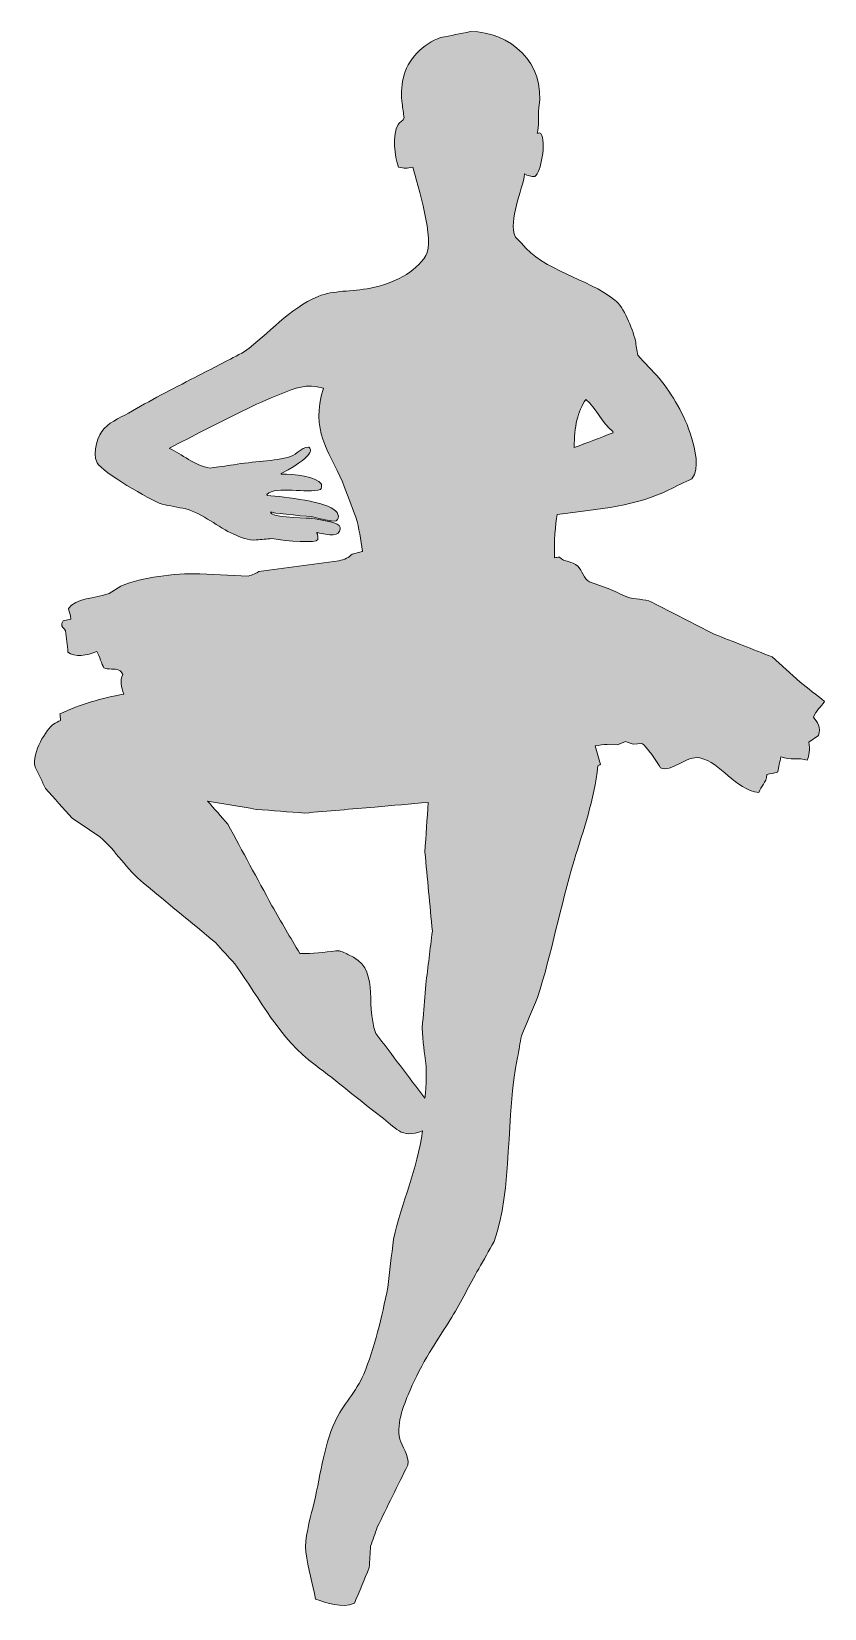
# Model space of a CAD drawing. Header units: inches. Extents: x 21.6 to 58.2, y -76.7 to -4.
import ezdxf

# ---------------------------------------------------------------- set-up
doc = ezdxf.new("R2010")
doc.units = ezdxf.units.IN
doc.header["$MEASUREMENT"] = 0
doc.layers.add('Layer 1', color=7, linetype='Continuous')

msp = doc.modelspace()

# ---------------------------------------------------------------- hatches: boundary and pattern name
at = {"layer": 'Layer 1'}
h = msp.add_hatch(color=250, dxfattribs=at)
edge = h.paths.add_edge_path()
edge.add_spline(control_points=[(58.209, -34.853), (57.835, -34.556), (57.463, -34.257), (57.09, -33.96), (57.09, -33.96), (55.79, -32.799), (55.79, -32.799), (54.899, -32.449), (54.007, -32.101), (53.119, -31.752), (52.159, -31.256), (51.201, -30.762), (50.241, -30.27), (49.893, -30.123), (49.471, -30.163), (49.091, -30.037), (48.806, -29.905), (48.521, -29.773), (48.236, -29.641), (48.236, -29.641), (47.369, -29.346), (47.369, -29.346), (47.119, -29.204), (47.036, -28.823), (46.832, -28.616), (46.581, -28.365), (46.21, -28.456), (45.985, -28.199), (45.908, -28.21), (45.834, -28.221), (45.757, -28.232), (45.741, -27.5), (45.791, -26.683), (45.876, -26.231), (47.855, -25.98), (49.566, -25.843), (51.03, -25.098), (51.387, -24.927), (51.742, -24.756), (52.099, -24.585), (52.462, -24.101), (52.238, -23.217), (52.078, -22.681), (51.746, -21.586), (51.203, -20.744), (50.579, -19.945), (50.253, -19.595), (49.925, -19.246), (49.597, -18.897), (49.562, -18.668), (49.525, -18.441), (49.489, -18.213), (49.335, -17.629), (48.948, -16.668), (48.548, -16.352), (47.235, -15.314), (45.277, -15.029), (44.23, -13.722), (44.136, -13.629), (44.046, -13.537), (43.952, -13.444), (43.611, -12.655), (44.287, -11.272), (44.38, -10.536), (44.516, -10.596), (44.685, -10.687), (44.85, -10.644), (45.123, -10.505), (45.401, -9.044), (45.128, -8.676), (45.07, -8.623), (45.061, -8.645), (44.957, -8.655), (45.078, -8.323), (44.979, -7.899), (45.043, -7.479), (45.355, -5.406), (43.713, -3.968), (41.878, -3.973), (41.421, -4.065), (40.966, -4.158), (40.508, -4.25), (39.707, -4.513), (38.969, -5.264), (38.778, -6.131), (38.701, -6.476), (38.676, -6.957), (38.735, -7.286), (38.762, -7.507), (38.791, -7.73), (38.82, -7.949), (38.779, -8.121), (38.609, -8.124), (38.542, -8.249), (38.285, -8.723), (38.371, -9.757), (38.562, -10.216), (38.857, -10.297), (38.924, -10.276), (39.228, -10.216), (39.431, -11.047), (40.261, -13.614), (39.824, -14.3), (39.328, -15.084), (38.34, -15.575), (37.279, -15.796), (36.394, -15.981), (35.565, -15.883), (34.865, -16.181), (33.502, -16.76), (32.583, -17.896), (31.464, -18.726), (30.766, -19.089), (30.068, -19.452), (29.369, -19.817), (28.309, -20.356), (27.286, -20.877), (26.29, -21.462), (25.837, -21.729), (25.332, -21.907), (24.985, -22.275), (24.721, -22.557), (24.407, -23.343), (24.665, -23.857), (24.922, -24.304), (27.065, -25.543), (27.66, -25.761), (28.022, -25.833), (28.386, -25.903), (28.749, -25.974), (29.577, -26.209), (30.226, -26.82), (30.974, -27.15), (31.221, -27.26), (31.681, -27.457), (32, -27.406), (32.242, -27.386), (32.483, -27.364), (32.727, -27.343), (33.428, -27.464), (34.793, -27.572), (34.843, -27.386), (34.915, -26.943), (34.456, -27.054), (35.399, -27.172), (35.857, -27.252), (36.022, -26.822), (35.74, -26.68), (35.442, -26.56), (34.994, -26.472), (34.562, -26.414), (34.517, -26.413), (32.94, -26.379), (32.727, -26.211), (32.511, -26.039), (32.834, -26.166), (32.834, -26.166), (32.834, -26.166), (34.584, -26.347), (34.594, -26.349), (34.918, -26.413), (35.239, -26.511), (35.463, -26.531), (35.857, -26.618), (35.851, -26.243), (35.677, -26.081), (35.276, -25.634), (33.321, -25.433), (32.512, -25.355), (32.506, -25.34), (32.499, -25.327), (32.493, -25.311), (32.927, -24.887), (34.342, -25.292), (34.97, -25.077), (35.003, -25.013), (35.015, -24.956), (35.014, -24.842), (34.748, -24.477), (33.762, -24.356), (33.155, -24.371), (33.155, -24.371), (33.155, -24.35), (33.155, -24.35), (35.002, -23.372), (34.417, -23.131), (34.417, -23.131), (34.032, -23.148), (33.901, -23.456), (33.581, -23.559), (32.831, -23.799), (31.862, -23.777), (30.952, -23.943), (30.596, -23.993), (30.239, -24.044), (29.882, -24.093), (29.128, -23.994), (28.585, -23.437), (28.001, -23.195), (28.001, -23.195), (28.001, -23.174), (28.001, -23.174), (28.542, -22.895), (29.085, -22.618), (29.626, -22.339), (30.77, -21.757), (31.925, -21.151), (33.155, -20.671), (33.772, -20.431), (34.327, -20.162), (35.099, -20.416), (34.504, -22.409), (35.338, -23.247), (35.977, -24.734), (36.183, -25.276), (36.39, -25.818), (36.598, -26.36), (36.761, -26.882), (36.798, -27.377), (36.909, -27.927), (36.902, -27.93), (36.898, -27.935), (36.89, -27.936), (36.736, -27.987), (36.581, -28.022), (36.428, -28.058), (36.279, -28.212), (36.077, -28.329), (35.806, -28.366), (35.806, -28.366), (32.129, -28.864), (32.129, -28.864), (32.008, -28.941), (31.852, -29.011), (31.623, -29.076), (31.623, -29.076), (29.396, -28.966), (29.396, -28.966), (28.172, -28.941), (26.787, -29.129), (25.751, -29.534), (25.751, -29.534), (25.214, -29.875), (25.214, -29.875), (24.584, -30.11), (23.655, -30.093), (23.337, -30.567), (23.387, -30.781), (23.425, -30.824), (23.455, -31.061), (23.455, -31.061), (23.099, -31.133), (23.099, -31.133), (23.099, -31.133), (23.042, -31.263), (23.042, -31.263), (22.988, -31.417), (23.154, -31.467), (23.211, -31.606), (23.248, -31.933), (23.285, -32.26), (23.321, -32.587), (23.611, -32.818), (24.204, -32.755), (24.653, -32.552), (24.791, -32.771), (24.872, -33.126), (24.975, -33.311), (25.159, -33.388), (25.479, -33.335), (25.669, -33.411), (25.765, -33.45), (25.799, -33.505), (25.843, -33.607), (25.711, -33.887), (25.774, -34.203), (25.899, -34.515), (24.881, -34.704), (23.889, -34.984), (22.945, -35.423), (22.959, -35.512), (22.971, -35.607), (22.976, -35.726), (22.87, -35.782), (22.762, -35.838), (22.654, -35.897), (22.331, -36.149), (21.639, -37.188), (21.8, -37.884), (21.963, -38.212), (22.127, -38.54), (22.291, -38.869), (22.699, -39.324), (23.103, -39.781), (23.51, -40.237), (23.937, -40.522), (24.366, -40.807), (24.792, -41.092), (25.522, -41.73), (26.039, -42.625), (26.804, -43.231), (27.908, -44.142), (29.013, -45.055), (30.117, -45.967), (30.416, -46.294), (30.715, -46.622), (31.016, -46.951), (32.194, -48.599), (33.089, -50.419), (34.715, -51.612), (35.757, -52.378), (36.701, -53.211), (37.751, -53.985), (38.423, -54.481), (38.672, -55.052), (39.674, -54.648), (39.421, -56.483), (38.723, -57.91), (38.328, -59.653), (38.242, -60.393), (38.158, -61.135), (38.072, -61.875), (37.797, -63.223), (37.46, -64.672), (36.959, -65.874), (36.63, -66.667), (35.973, -67.304), (35.636, -68.055), (35.089, -69.269), (34.955, -70.662), (34.609, -72.054), (34.488, -72.535), (34.213, -73.498), (34.286, -74.064), (34.392, -74.84), (34.621, -75.569), (34.736, -76.244), (35.255, -76.413), (35.948, -76.674), (36.533, -76.437), (36.761, -75.889), (36.989, -75.339), (37.216, -74.79), (37.238, -74.463), (37.259, -74.135), (37.279, -73.808), (37.38, -73.515), (37.48, -73.223), (37.58, -72.931), (38.051, -71.975), (38.521, -71.021), (38.991, -70.065), (39.073, -69.637), (38.707, -69.189), (38.628, -68.867), (38.439, -68.096), (38.865, -67.158), (39.099, -66.602), (39.596, -65.412), (40.364, -64.301), (41.023, -63.244), (41.471, -62.524), (41.826, -61.767), (42.262, -61.021), (42.497, -60.599), (42.733, -60.179), (42.968, -59.758), (43.839, -57.437), (43.49, -53.851), (44.058, -51.27), (44.115, -50.935), (44.173, -50.601), (44.23, -50.265), (44.48, -49.681), (44.728, -49.095), (44.979, -48.512), (45.626, -46.452), (46.026, -44.316), (46.667, -42.183), (47.095, -40.761), (47.58, -39.451), (47.757, -37.821), (47.8, -37.801), (47.841, -37.777), (47.883, -37.753), (47.796, -37.473), (47.715, -37.191), (47.635, -36.909), (47.823, -36.871), (48.011, -36.84), (48.192, -36.845), (48.192, -36.845), (48.656, -36.856), (48.656, -36.856), (48.656, -36.856), (49.025, -36.708), (49.025, -36.708), (49.143, -36.75), (49.262, -36.79), (49.38, -36.83), (49.38, -36.83), (49.79, -36.799), (49.79, -36.799), (49.984, -36.873), (50.518, -37.708), (50.648, -37.922), (51.133, -38.145), (51.871, -37.331), (52.46, -37.457), (53.456, -37.674), (54.059, -38.915), (55.181, -39.058), (55.271, -38.744), (55.531, -38.623), (55.553, -38.229), (55.719, -38.19), (55.884, -38.152), (56.049, -38.113), (56.097, -37.879), (56.147, -37.646), (56.197, -37.412), (56.642, -37.581), (57.036, -37.429), (57.409, -37.565), (57.51, -37.336), (57.55, -37.088), (57.489, -36.726), (57.489, -36.726), (57.935, -36.422), (57.935, -36.422), (58.061, -36.044), (57.872, -35.803), (57.698, -35.58), (57.817, -35.267), (58.048, -35.119), (58.209, -34.853)], knot_values=[0, 0, 0, 0, 1, 1, 1, 2, 2, 2, 3, 3, 3, 4, 4, 4, 5, 5, 5, 6, 6, 6, 7, 7, 7, 8, 8, 8, 9, 9, 9, 10, 10, 10, 11, 11, 11, 12, 12, 12, 13, 13, 13, 14, 14, 14, 15, 15, 15, 16, 16, 16, 17, 17, 17, 18, 18, 18, 19, 19, 19, 20, 20, 20, 21, 21, 21, 22, 22, 22, 23, 23, 23, 24, 24, 24, 25, 25, 25, 26, 26, 26, 27, 27, 27, 28, 28, 28, 29, 29, 29, 30, 30, 30, 31, 31, 31, 32, 32, 32, 33, 33, 33, 34, 34, 34, 35, 35, 35, 36, 36, 36, 37, 37, 37, 38, 38, 38, 39, 39, 39, 40, 40, 40, 41, 41, 41, 42, 42, 42, 43, 43, 43, 44, 44, 44, 45, 45, 45, 46, 46, 46, 47, 47, 47, 48, 48, 48, 49, 49, 49, 50, 50, 50, 51, 51, 51, 52, 52, 52, 53, 53, 53, 54, 54, 54, 55, 55, 55, 56, 56, 56, 57, 57, 57, 58, 58, 58, 59, 59, 59, 60, 60, 60, 61, 61, 61, 62, 62, 62, 63, 63, 63, 64, 64, 64, 65, 65, 65, 66, 66, 66, 67, 67, 67, 68, 68, 68, 69, 69, 69, 70, 70, 70, 71, 71, 71, 72, 72, 72, 73, 73, 73, 74, 74, 74, 75, 75, 75, 76, 76, 76, 77, 77, 77, 78, 78, 78, 79, 79, 79, 80, 80, 80, 81, 81, 81, 82, 82, 82, 83, 83, 83, 84, 84, 84, 85, 85, 85, 86, 86, 86, 87, 87, 87, 88, 88, 88, 89, 89, 89, 90, 90, 90, 91, 91, 91, 92, 92, 92, 93, 93, 93, 94, 94, 94, 95, 95, 95, 96, 96, 96, 97, 97, 97, 98, 98, 98, 99, 99, 99, 100, 100, 100, 101, 101, 101, 102, 102, 102, 103, 103, 103, 104, 104, 104, 105, 105, 105, 106, 106, 106, 107, 107, 107, 108, 108, 108, 109, 109, 109, 110, 110, 110, 111, 111, 111, 112, 112, 112, 113, 113, 113, 114, 114, 114, 115, 115, 115, 116, 116, 116, 117, 117, 117, 118, 118, 118, 119, 119, 119, 120, 120, 120, 121, 121, 121, 122, 122, 122, 123, 123, 123, 124, 124, 124, 125, 125, 125, 126, 126, 126, 127, 127, 127, 128, 128, 128, 129, 129, 129, 130, 130, 130, 131, 131, 131, 132, 132, 132, 133, 133, 133, 134, 134, 134, 135, 135, 135, 136, 136, 136, 137, 137, 137, 138, 138, 138, 139, 139, 139, 140, 140, 140, 141, 141, 141, 142, 142, 142, 143, 143, 143, 144, 144, 144, 145, 145, 145, 145], degree=3, periodic=1)
edge = h.paths.add_edge_path()
edge.add_spline(control_points=[(47.201, -20.928), (47.684, -21.339), (47.936, -22.011), (48.442, -22.404), (48.449, -22.424), (48.457, -22.446), (48.464, -22.468), (47.864, -22.697), (47.265, -22.925), (46.667, -23.152), (46.667, -22.171), (46.827, -21.503), (47.201, -20.928)], knot_values=[0, 0, 0, 0, 1, 1, 1, 2, 2, 2, 3, 3, 3, 4, 4, 4, 4], degree=3, periodic=1)
edge = h.paths.add_edge_path()
edge.add_spline(control_points=[(39.782, -51.185), (39.884, -51.813), (39.836, -52.545), (39.782, -53.151), (39.027, -52.154), (38.272, -51.156), (37.516, -50.158), (36.993, -48.698), (37.76, -47.132), (36.233, -46.523), (36.08, -46.462), (35.9, -46.321), (35.677, -46.352), (35.144, -46.425), (34.622, -46.479), (34.009, -46.48), (33.581, -45.746), (33.155, -45.012), (32.727, -44.279), (32.048, -43.023), (31.371, -41.769), (30.694, -40.514), (30.381, -40.159), (30.068, -39.802), (29.753, -39.446), (30.503, -39.573), (31.251, -39.703), (32, -39.83), (32.748, -39.888), (33.496, -39.943), (34.245, -40.002), (35.32, -39.91), (36.396, -39.817), (37.473, -39.723), (38.292, -39.652), (39.113, -39.582), (39.931, -39.509), (39.884, -40.272), (39.832, -41.035), (39.782, -41.798), (39.896, -43.016), (40.01, -44.235), (40.124, -45.454), (40.025, -46.274), (39.924, -47.093), (39.824, -47.913), (39.782, -48.426), (39.74, -48.94), (39.697, -49.452), (39.608, -50.023), (39.708, -50.725), (39.782, -51.185)], knot_values=[0, 0, 0, 0, 1, 1, 1, 2, 2, 2, 3, 3, 3, 4, 4, 4, 5, 5, 5, 6, 6, 6, 7, 7, 7, 8, 8, 8, 9, 9, 9, 10, 10, 10, 11, 11, 11, 12, 12, 12, 13, 13, 13, 14, 14, 14, 15, 15, 15, 16, 16, 16, 17, 17, 17, 17], degree=3, periodic=1)

# ---------------------------------------------------------------- linework, layer by layer
at = {"layer": 'Layer 1', "lineweight": 0}
for points, knots in [([(58.209, -34.853), (57.835, -34.556), (57.463, -34.257), (57.09, -33.96), (57.09, -33.96), (55.79, -32.799), (55.79, -32.799), (54.899, -32.449), (54.007, -32.101), (53.119, -31.752), (52.159, -31.256), (51.201, -30.762), (50.241, -30.27), (49.893, -30.123), (49.471, -30.163), (49.091, -30.037), (48.806, -29.905), (48.521, -29.773), (48.236, -29.641), (48.236, -29.641), (47.369, -29.346), (47.369, -29.346), (47.119, -29.204), (47.036, -28.823), (46.832, -28.616), (46.581, -28.365), (46.21, -28.456), (45.985, -28.199), (45.908, -28.21), (45.834, -28.221), (45.757, -28.232), (45.741, -27.5), (45.791, -26.683), (45.876, -26.231), (47.855, -25.98), (49.566, -25.843), (51.03, -25.098), (51.387, -24.927), (51.742, -24.756), (52.099, -24.585), (52.462, -24.101), (52.238, -23.217), (52.078, -22.681), (51.746, -21.586), (51.203, -20.744), (50.579, -19.945), (50.253, -19.595), (49.925, -19.246), (49.597, -18.897), (49.562, -18.668), (49.525, -18.441), (49.489, -18.213), (49.335, -17.629), (48.948, -16.668), (48.548, -16.352), (47.235, -15.314), (45.277, -15.029), (44.23, -13.722), (44.136, -13.629), (44.046, -13.537), (43.952, -13.444), (43.611, -12.655), (44.287, -11.272), (44.38, -10.536), (44.516, -10.596), (44.685, -10.687), (44.85, -10.644), (45.123, -10.505), (45.401, -9.044), (45.128, -8.676), (45.07, -8.623), (45.061, -8.645), (44.957, -8.655), (45.078, -8.323), (44.979, -7.899), (45.043, -7.479), (45.355, -5.406), (43.713, -3.968), (41.878, -3.973), (41.421, -4.065), (40.966, -4.158), (40.508, -4.25), (39.707, -4.513), (38.969, -5.264), (38.778, -6.131), (38.701, -6.476), (38.676, -6.957), (38.735, -7.286), (38.762, -7.507), (38.791, -7.73), (38.82, -7.949), (38.779, -8.121), (38.609, -8.124), (38.542, -8.249), (38.285, -8.723), (38.371, -9.757), (38.562, -10.216), (38.857, -10.297), (38.924, -10.276), (39.228, -10.216), (39.431, -11.047), (40.261, -13.614), (39.824, -14.3), (39.328, -15.084), (38.34, -15.575), (37.279, -15.796), (36.394, -15.981), (35.565, -15.883), (34.865, -16.181), (33.502, -16.76), (32.583, -17.896), (31.464, -18.726), (30.766, -19.089), (30.068, -19.452), (29.369, -19.817), (28.309, -20.356), (27.286, -20.877), (26.29, -21.462), (25.837, -21.729), (25.332, -21.907), (24.985, -22.275), (24.721, -22.557), (24.407, -23.343), (24.665, -23.857), (24.922, -24.304), (27.065, -25.543), (27.66, -25.761), (28.022, -25.833), (28.386, -25.903), (28.749, -25.974), (29.577, -26.209), (30.226, -26.82), (30.974, -27.15), (31.221, -27.26), (31.681, -27.457), (32, -27.406), (32.242, -27.386), (32.483, -27.364), (32.727, -27.343), (33.428, -27.464), (34.793, -27.572), (34.843, -27.386), (34.915, -26.943), (34.456, -27.054), (35.399, -27.172), (35.857, -27.252), (36.022, -26.822), (35.74, -26.68), (35.442, -26.56), (34.994, -26.472), (34.562, -26.414), (34.517, -26.413), (32.94, -26.379), (32.727, -26.211), (32.511, -26.039), (32.834, -26.166), (32.834, -26.166), (32.834, -26.166), (34.584, -26.347), (34.594, -26.349), (34.918, -26.413), (35.239, -26.511), (35.463, -26.531), (35.857, -26.618), (35.851, -26.243), (35.677, -26.081), (35.276, -25.634), (33.321, -25.433), (32.512, -25.355), (32.506, -25.34), (32.499, -25.327), (32.493, -25.311), (32.927, -24.887), (34.342, -25.292), (34.97, -25.077), (35.003, -25.013), (35.015, -24.956), (35.014, -24.842), (34.748, -24.477), (33.762, -24.356), (33.155, -24.371), (33.155, -24.371), (33.155, -24.35), (33.155, -24.35), (35.002, -23.372), (34.417, -23.131), (34.417, -23.131), (34.032, -23.148), (33.901, -23.456), (33.581, -23.559), (32.831, -23.799), (31.862, -23.777), (30.952, -23.943), (30.596, -23.993), (30.239, -24.044), (29.882, -24.093), (29.128, -23.994), (28.585, -23.437), (28.001, -23.195), (28.001, -23.195), (28.001, -23.174), (28.001, -23.174), (28.542, -22.895), (29.085, -22.618), (29.626, -22.339), (30.77, -21.757), (31.925, -21.151), (33.155, -20.671), (33.772, -20.431), (34.327, -20.162), (35.099, -20.416), (34.504, -22.409), (35.338, -23.247), (35.977, -24.734), (36.183, -25.276), (36.39, -25.818), (36.598, -26.36), (36.761, -26.882), (36.798, -27.377), (36.909, -27.927), (36.902, -27.93), (36.898, -27.935), (36.89, -27.936), (36.736, -27.987), (36.581, -28.022), (36.428, -28.058), (36.279, -28.212), (36.077, -28.329), (35.806, -28.366), (35.806, -28.366), (32.129, -28.864), (32.129, -28.864), (32.008, -28.941), (31.852, -29.011), (31.623, -29.076), (31.623, -29.076), (29.396, -28.966), (29.396, -28.966), (28.172, -28.941), (26.787, -29.129), (25.751, -29.534), (25.751, -29.534), (25.214, -29.875), (25.214, -29.875), (24.584, -30.11), (23.655, -30.093), (23.337, -30.567), (23.387, -30.781), (23.425, -30.824), (23.455, -31.061), (23.455, -31.061), (23.099, -31.133), (23.099, -31.133), (23.099, -31.133), (23.042, -31.263), (23.042, -31.263), (22.988, -31.417), (23.154, -31.467), (23.211, -31.606), (23.248, -31.933), (23.285, -32.26), (23.321, -32.587), (23.611, -32.818), (24.204, -32.755), (24.653, -32.552), (24.791, -32.771), (24.872, -33.126), (24.975, -33.311), (25.159, -33.388), (25.479, -33.335), (25.669, -33.411), (25.765, -33.45), (25.799, -33.505), (25.843, -33.607), (25.711, -33.887), (25.774, -34.203), (25.899, -34.515), (24.881, -34.704), (23.889, -34.984), (22.945, -35.423), (22.959, -35.512), (22.971, -35.607), (22.976, -35.726), (22.87, -35.782), (22.762, -35.838), (22.654, -35.897), (22.331, -36.149), (21.639, -37.188), (21.8, -37.884), (21.963, -38.212), (22.127, -38.54), (22.291, -38.869), (22.699, -39.324), (23.103, -39.781), (23.51, -40.237), (23.937, -40.522), (24.366, -40.807), (24.792, -41.092), (25.522, -41.73), (26.039, -42.625), (26.804, -43.231), (27.908, -44.142), (29.013, -45.055), (30.117, -45.967), (30.416, -46.294), (30.715, -46.622), (31.016, -46.951), (32.194, -48.599), (33.089, -50.419), (34.715, -51.612), (35.757, -52.378), (36.701, -53.211), (37.751, -53.985), (38.423, -54.481), (38.672, -55.052), (39.674, -54.648), (39.421, -56.483), (38.723, -57.91), (38.328, -59.653), (38.242, -60.393), (38.158, -61.135), (38.072, -61.875), (37.797, -63.223), (37.46, -64.672), (36.959, -65.874), (36.63, -66.667), (35.973, -67.304), (35.636, -68.055), (35.089, -69.269), (34.955, -70.662), (34.609, -72.054), (34.488, -72.535), (34.213, -73.498), (34.286, -74.064), (34.392, -74.84), (34.621, -75.569), (34.736, -76.244), (35.255, -76.413), (35.948, -76.674), (36.533, -76.437), (36.761, -75.889), (36.989, -75.339), (37.216, -74.79), (37.238, -74.463), (37.259, -74.135), (37.279, -73.808), (37.38, -73.515), (37.48, -73.223), (37.58, -72.931), (38.051, -71.975), (38.521, -71.021), (38.991, -70.065), (39.073, -69.637), (38.707, -69.189), (38.628, -68.867), (38.439, -68.096), (38.865, -67.158), (39.099, -66.602), (39.596, -65.412), (40.364, -64.301), (41.023, -63.244), (41.471, -62.524), (41.826, -61.767), (42.262, -61.021), (42.497, -60.599), (42.733, -60.179), (42.968, -59.758), (43.839, -57.437), (43.49, -53.851), (44.058, -51.27), (44.115, -50.935), (44.173, -50.601), (44.23, -50.265), (44.48, -49.681), (44.728, -49.095), (44.979, -48.512), (45.626, -46.452), (46.026, -44.316), (46.667, -42.183), (47.095, -40.761), (47.58, -39.451), (47.757, -37.821), (47.8, -37.801), (47.841, -37.777), (47.883, -37.753), (47.796, -37.473), (47.715, -37.191), (47.635, -36.909), (47.823, -36.871), (48.011, -36.84), (48.192, -36.845), (48.192, -36.845), (48.656, -36.856), (48.656, -36.856), (48.656, -36.856), (49.025, -36.708), (49.025, -36.708), (49.143, -36.75), (49.262, -36.79), (49.38, -36.83), (49.38, -36.83), (49.79, -36.799), (49.79, -36.799), (49.984, -36.873), (50.518, -37.708), (50.648, -37.922), (51.133, -38.145), (51.871, -37.331), (52.46, -37.457), (53.456, -37.674), (54.059, -38.915), (55.181, -39.058), (55.271, -38.744), (55.531, -38.623), (55.553, -38.229), (55.719, -38.19), (55.884, -38.152), (56.049, -38.113), (56.097, -37.879), (56.147, -37.646), (56.197, -37.412), (56.642, -37.581), (57.036, -37.429), (57.409, -37.565), (57.51, -37.336), (57.55, -37.088), (57.489, -36.726), (57.489, -36.726), (57.935, -36.422), (57.935, -36.422), (58.061, -36.044), (57.872, -35.803), (57.698, -35.58), (57.817, -35.267), (58.048, -35.119), (58.209, -34.853)], [0, 0, 0, 0, 1, 1, 1, 2, 2, 2, 3, 3, 3, 4, 4, 4, 5, 5, 5, 6, 6, 6, 7, 7, 7, 8, 8, 8, 9, 9, 9, 10, 10, 10, 11, 11, 11, 12, 12, 12, 13, 13, 13, 14, 14, 14, 15, 15, 15, 16, 16, 16, 17, 17, 17, 18, 18, 18, 19, 19, 19, 20, 20, 20, 21, 21, 21, 22, 22, 22, 23, 23, 23, 24, 24, 24, 25, 25, 25, 26, 26, 26, 27, 27, 27, 28, 28, 28, 29, 29, 29, 30, 30, 30, 31, 31, 31, 32, 32, 32, 33, 33, 33, 34, 34, 34, 35, 35, 35, 36, 36, 36, 37, 37, 37, 38, 38, 38, 39, 39, 39, 40, 40, 40, 41, 41, 41, 42, 42, 42, 43, 43, 43, 44, 44, 44, 45, 45, 45, 46, 46, 46, 47, 47, 47, 48, 48, 48, 49, 49, 49, 50, 50, 50, 51, 51, 51, 52, 52, 52, 53, 53, 53, 54, 54, 54, 55, 55, 55, 56, 56, 56, 57, 57, 57, 58, 58, 58, 59, 59, 59, 60, 60, 60, 61, 61, 61, 62, 62, 62, 63, 63, 63, 64, 64, 64, 65, 65, 65, 66, 66, 66, 67, 67, 67, 68, 68, 68, 69, 69, 69, 70, 70, 70, 71, 71, 71, 72, 72, 72, 73, 73, 73, 74, 74, 74, 75, 75, 75, 76, 76, 76, 77, 77, 77, 78, 78, 78, 79, 79, 79, 80, 80, 80, 81, 81, 81, 82, 82, 82, 83, 83, 83, 84, 84, 84, 85, 85, 85, 86, 86, 86, 87, 87, 87, 88, 88, 88, 89, 89, 89, 90, 90, 90, 91, 91, 91, 92, 92, 92, 93, 93, 93, 94, 94, 94, 95, 95, 95, 96, 96, 96, 97, 97, 97, 98, 98, 98, 99, 99, 99, 100, 100, 100, 101, 101, 101, 102, 102, 102, 103, 103, 103, 104, 104, 104, 105, 105, 105, 106, 106, 106, 107, 107, 107, 108, 108, 108, 109, 109, 109, 110, 110, 110, 111, 111, 111, 112, 112, 112, 113, 113, 113, 114, 114, 114, 115, 115, 115, 116, 116, 116, 117, 117, 117, 118, 118, 118, 119, 119, 119, 120, 120, 120, 121, 121, 121, 122, 122, 122, 123, 123, 123, 124, 124, 124, 125, 125, 125, 126, 126, 126, 127, 127, 127, 128, 128, 128, 129, 129, 129, 130, 130, 130, 131, 131, 131, 132, 132, 132, 133, 133, 133, 134, 134, 134, 135, 135, 135, 136, 136, 136, 137, 137, 137, 138, 138, 138, 139, 139, 139, 140, 140, 140, 141, 141, 141, 142, 142, 142, 143, 143, 143, 144, 144, 144, 145, 145, 145, 145]), ([(47.201, -20.928), (47.684, -21.339), (47.936, -22.011), (48.442, -22.404), (48.449, -22.424), (48.457, -22.446), (48.464, -22.468), (47.864, -22.697), (47.265, -22.925), (46.667, -23.152), (46.667, -22.171), (46.827, -21.503), (47.201, -20.928)], [0, 0, 0, 0, 1, 1, 1, 2, 2, 2, 3, 3, 3, 4, 4, 4, 4]), ([(39.782, -51.185), (39.884, -51.813), (39.836, -52.545), (39.782, -53.151), (39.027, -52.154), (38.272, -51.156), (37.516, -50.158), (36.993, -48.698), (37.76, -47.132), (36.233, -46.523), (36.08, -46.462), (35.9, -46.321), (35.677, -46.352), (35.144, -46.425), (34.622, -46.479), (34.009, -46.48), (33.581, -45.746), (33.155, -45.012), (32.727, -44.279), (32.048, -43.023), (31.371, -41.769), (30.694, -40.514), (30.381, -40.159), (30.068, -39.802), (29.753, -39.446), (30.503, -39.573), (31.251, -39.703), (32, -39.83), (32.748, -39.888), (33.496, -39.943), (34.245, -40.002), (35.32, -39.91), (36.396, -39.817), (37.473, -39.723), (38.292, -39.652), (39.113, -39.582), (39.931, -39.509), (39.884, -40.272), (39.832, -41.035), (39.782, -41.798), (39.896, -43.016), (40.01, -44.235), (40.124, -45.454), (40.025, -46.274), (39.924, -47.093), (39.824, -47.913), (39.782, -48.426), (39.74, -48.94), (39.697, -49.452), (39.608, -50.023), (39.708, -50.725), (39.782, -51.185)], [0, 0, 0, 0, 1, 1, 1, 2, 2, 2, 3, 3, 3, 4, 4, 4, 5, 5, 5, 6, 6, 6, 7, 7, 7, 8, 8, 8, 9, 9, 9, 10, 10, 10, 11, 11, 11, 12, 12, 12, 13, 13, 13, 14, 14, 14, 15, 15, 15, 16, 16, 16, 17, 17, 17, 17])]:
    msp.add_open_spline(points, degree=3, knots=knots, dxfattribs=at)

doc.saveas('drawing.dxf')
